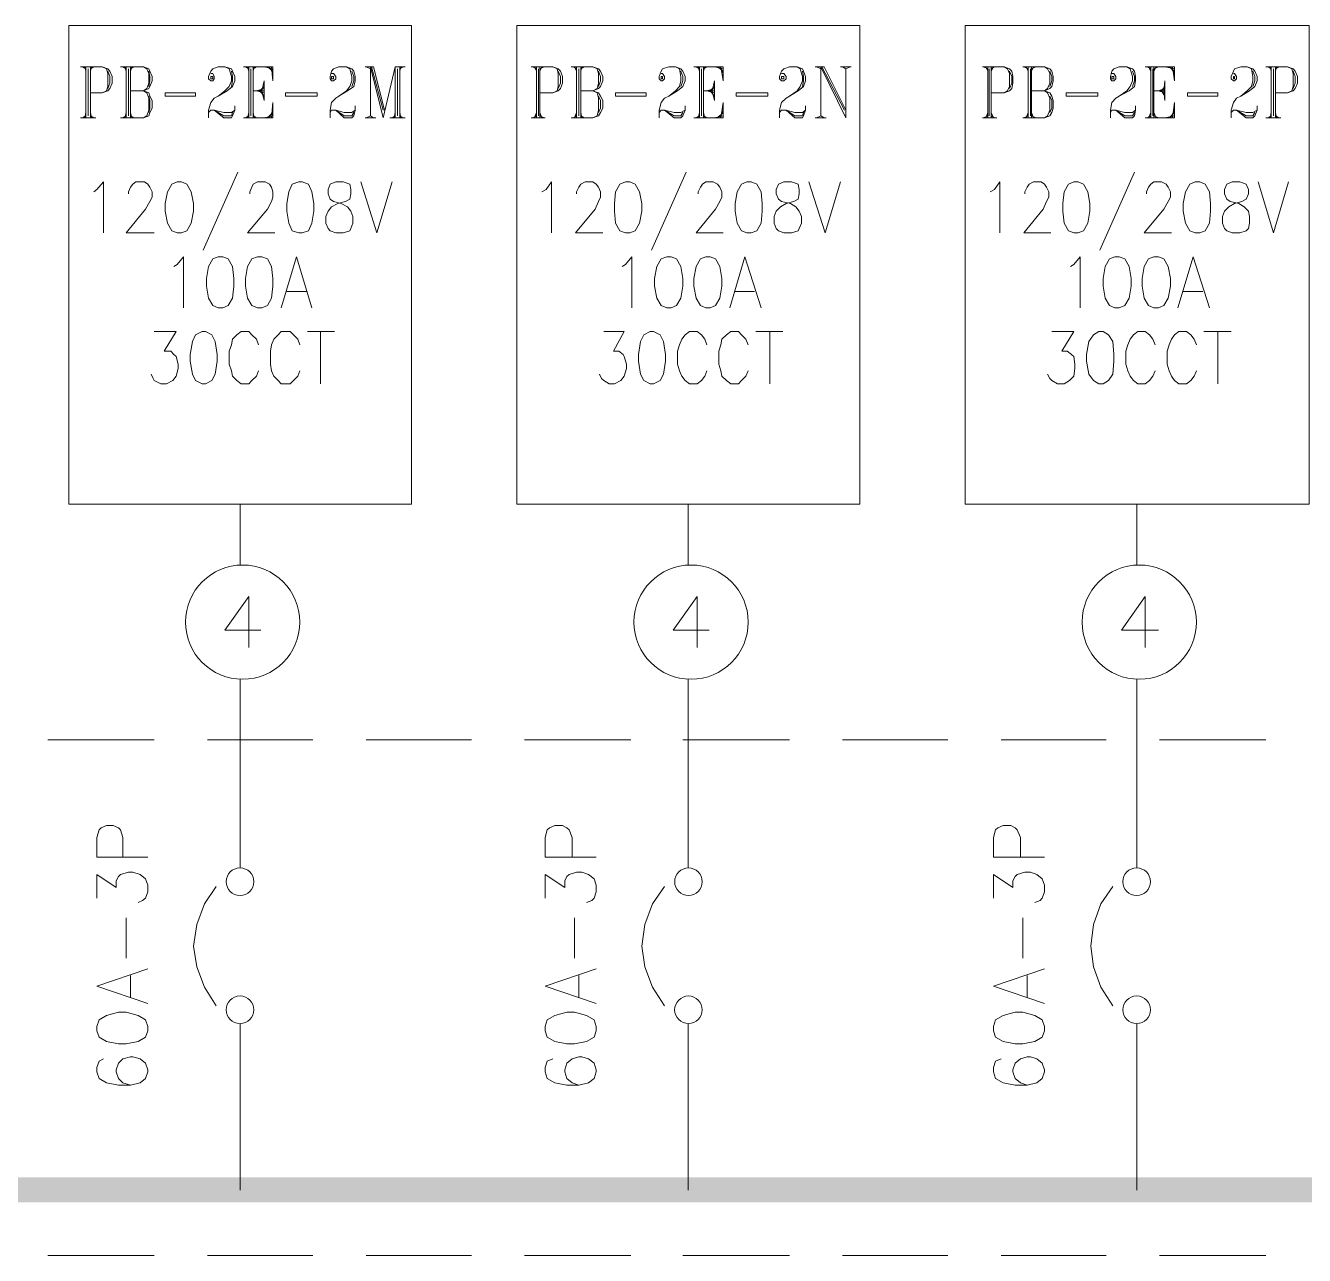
# Model space of a CAD drawing. Header units: inches. Extents: x 0.9 to 46, y 0.8 to 32.4.
# Drawn here: x 37.552 to 39.515, y 14.145 to 16.033 of the extents above; entities that cross this region are included whole.
import ezdxf

# ---------------------------------------------------------------- set-up
doc = ezdxf.new("R2010")
doc.units = ezdxf.units.IN
doc.header["$MEASUREMENT"] = 0
doc.layers.add('PDF_Geometry', color=7, linetype='Continuous')
doc.layers.add('PDF_Solid Fills', color=7, linetype='Continuous')

msp = doc.modelspace()

# ---------------------------------------------------------------- linework, layer by layer
at = {"layer": 'PDF_Geometry', "lineweight": 9}
for points in [[(37.6178, 16.033), (37.6178, 15.2981), (38.1442, 15.2981), (38.1442, 16.033)], [(38.306, 16.033), (38.306, 15.2981), (38.8328, 15.2981), (38.8328, 16.033)], [(38.9942, 16.033), (38.9942, 15.2981), (39.5226, 15.2981), (39.5226, 16.033)], [(37.836, 15.9514), (37.8393, 15.9514), (37.8393, 15.9547), (37.836, 15.9547)], [(37.9177, 15.918), (37.9142, 15.933), (37.9177, 15.948)], [(38.0211, 15.9514), (38.0244, 15.9514), (38.0244, 15.9547), (38.0211, 15.9547)], [(38.5277, 15.9514), (38.5294, 15.9514), (38.5294, 15.9547), (38.5277, 15.9547)], [(38.6094, 15.918), (38.6059, 15.933), (38.6094, 15.948)], [(38.7125, 15.9514), (38.7158, 15.9514), (38.7158, 15.9547), (38.7125, 15.9547)], [(39.2194, 15.9514), (39.2228, 15.9514), (39.2228, 15.9547), (39.2194, 15.9547)], [(39.3008, 15.918), (39.2992, 15.933), (39.3008, 15.948)], [(39.4061, 15.9514), (39.4078, 15.9514), (39.4078, 15.9547), (39.4061, 15.9547)], [(37.8127, 15.9247), (37.7658, 15.9247), (37.7658, 15.9297), (37.8127, 15.9297)], [(37.9994, 15.9247), (37.9509, 15.9247), (37.9509, 15.9297), (37.9994, 15.9297)], [(38.5044, 15.9247), (38.4575, 15.9247), (38.4575, 15.9297), (38.5044, 15.9297)], [(38.6911, 15.9247), (38.6426, 15.9247), (38.6426, 15.9297), (38.6911, 15.9297)], [(39.1978, 15.9247), (39.1493, 15.9247), (39.1493, 15.9297), (39.1978, 15.9297)], [(39.3825, 15.9247), (39.3359, 15.9247), (39.3359, 15.9297), (39.3825, 15.9297)], [(37.7843, 15.793), (37.776, 15.7897), (37.7693, 15.778), (37.7658, 15.7597), (37.7658, 15.748), (37.7693, 15.7297), (37.776, 15.7181), (37.7843, 15.7147), (37.791, 15.7147), (37.7993, 15.7181), (37.806, 15.7297), (37.8092, 15.748), (37.8092, 15.7597), (37.806, 15.778), (37.7993, 15.7897), (37.791, 15.793)], [(37.971, 15.793), (37.9611, 15.7897), (37.956, 15.778), (37.9528, 15.7597), (37.9528, 15.748), (37.956, 15.7297), (37.9611, 15.7181), (37.971, 15.7147), (37.9761, 15.7147), (37.986, 15.7181), (37.9911, 15.7297), (37.9943, 15.748), (37.9943, 15.7597), (37.9911, 15.778), (37.986, 15.7897), (37.9761, 15.793)], [(38.0278, 15.793), (38.0192, 15.7897), (38.016, 15.7814), (38.016, 15.7747), (38.0192, 15.7664), (38.0243, 15.763), (38.0361, 15.7597), (38.046, 15.7547), (38.0511, 15.748), (38.0543, 15.7397), (38.0543, 15.7297), (38.0511, 15.7214), (38.0495, 15.7181), (38.0393, 15.7147), (38.0278, 15.7147), (38.0192, 15.7181), (38.016, 15.7214), (38.0128, 15.7297), (38.0128, 15.7397), (38.016, 15.748), (38.0211, 15.7547), (38.031, 15.7597), (38.0428, 15.763), (38.0495, 15.7664), (38.0511, 15.7747), (38.0511, 15.7814), (38.0495, 15.7897), (38.0393, 15.793)], [(38.4725, 15.793), (38.4642, 15.7897), (38.4575, 15.778), (38.4559, 15.7597), (38.4559, 15.748), (38.4575, 15.7297), (38.4642, 15.7181), (38.4725, 15.7147), (38.4792, 15.7147), (38.4875, 15.7181), (38.4942, 15.7297), (38.4977, 15.748), (38.4977, 15.7597), (38.4942, 15.778), (38.4875, 15.7897), (38.4792, 15.793)], [(38.6592, 15.793), (38.6509, 15.7897), (38.6442, 15.778), (38.641, 15.7597), (38.641, 15.748), (38.6442, 15.7297), (38.6509, 15.7181), (38.6592, 15.7147), (38.6659, 15.7147), (38.6742, 15.7181), (38.6809, 15.7297), (38.6825, 15.748), (38.6825, 15.7597), (38.6809, 15.778), (38.6742, 15.7897), (38.6659, 15.793)], [(38.716, 15.793), (38.7077, 15.7897), (38.7042, 15.7814), (38.7042, 15.7747), (38.7077, 15.7664), (38.7125, 15.763), (38.7259, 15.7597), (38.7342, 15.7547), (38.7393, 15.748), (38.7428, 15.7397), (38.7428, 15.7297), (38.7393, 15.7214), (38.7377, 15.7181), (38.7278, 15.7147), (38.716, 15.7147), (38.7077, 15.7181), (38.7042, 15.7214), (38.701, 15.7297), (38.701, 15.7397), (38.7042, 15.748), (38.7109, 15.7547), (38.7192, 15.7597), (38.731, 15.763), (38.7377, 15.7664), (38.7393, 15.7747), (38.7393, 15.7814), (38.7377, 15.7897), (38.7278, 15.793)], [(39.1611, 15.793), (39.1528, 15.7897), (39.1461, 15.778), (39.1442, 15.7597), (39.1442, 15.748), (39.1461, 15.7297), (39.1528, 15.7181), (39.1611, 15.7147), (39.1678, 15.7147), (39.1761, 15.7181), (39.1828, 15.7297), (39.1859, 15.748), (39.1859, 15.7597), (39.1828, 15.778), (39.1761, 15.7897), (39.1678, 15.793)], [(39.3477, 15.793), (39.3394, 15.7897), (39.3327, 15.778), (39.3292, 15.7597), (39.3292, 15.748), (39.3327, 15.7297), (39.3394, 15.7181), (39.3477, 15.7147), (39.3544, 15.7147), (39.3627, 15.7181), (39.3694, 15.7297), (39.371, 15.748), (39.371, 15.7597), (39.3694, 15.778), (39.3627, 15.7897), (39.3544, 15.793)], [(39.4042, 15.793), (39.3959, 15.7897), (39.3927, 15.7814), (39.3927, 15.7747), (39.3959, 15.7664), (39.401, 15.763), (39.4144, 15.7597), (39.4227, 15.7547), (39.4294, 15.748), (39.431, 15.7397), (39.431, 15.7297), (39.4294, 15.7214), (39.4259, 15.7181), (39.416, 15.7147), (39.4042, 15.7147), (39.3959, 15.7181), (39.3927, 15.7214), (39.3892, 15.7297), (39.3892, 15.7397), (39.3927, 15.748), (39.3994, 15.7547), (39.4077, 15.7597), (39.4192, 15.763), (39.4259, 15.7664), (39.4294, 15.7747), (39.4294, 15.7814), (39.4259, 15.7897), (39.416, 15.793)], [(37.8475, 15.678), (37.8392, 15.6747), (37.8325, 15.6631), (37.8293, 15.6447), (37.8293, 15.6331), (37.8325, 15.6147), (37.8392, 15.603), (37.8475, 15.5997), (37.8542, 15.5997), (37.8625, 15.603), (37.8692, 15.6147), (37.8711, 15.6331), (37.8711, 15.6447), (37.8692, 15.6631), (37.8625, 15.6747), (37.8542, 15.678)], [(37.9075, 15.678), (37.8992, 15.6747), (37.8925, 15.6631), (37.8893, 15.6447), (37.8893, 15.6331), (37.8925, 15.6147), (37.8992, 15.603), (37.9075, 15.5997), (37.9142, 15.5997), (37.9228, 15.603), (37.9292, 15.6147), (37.9311, 15.6331), (37.9311, 15.6447), (37.9292, 15.6631), (37.9228, 15.6747), (37.9142, 15.678)], [(38.536, 15.678), (38.5277, 15.6747), (38.521, 15.6631), (38.5175, 15.6447), (38.5175, 15.6331), (38.521, 15.6147), (38.5277, 15.603), (38.536, 15.5997), (38.5427, 15.5997), (38.551, 15.603), (38.5577, 15.6147), (38.5609, 15.6331), (38.5609, 15.6447), (38.5577, 15.6631), (38.551, 15.6747), (38.5427, 15.678)], [(38.596, 15.678), (38.5877, 15.6747), (38.581, 15.6631), (38.5775, 15.6447), (38.5775, 15.6331), (38.581, 15.6147), (38.5877, 15.603), (38.596, 15.5997), (38.6027, 15.5997), (38.611, 15.603), (38.6177, 15.6147), (38.6209, 15.6331), (38.6209, 15.6447), (38.6177, 15.6631), (38.611, 15.6747), (38.6027, 15.678)], [(39.2242, 15.678), (39.2159, 15.6747), (39.2092, 15.6631), (39.206, 15.6447), (39.206, 15.6331), (39.2092, 15.6147), (39.2159, 15.603), (39.2242, 15.5997), (39.2309, 15.5997), (39.2392, 15.603), (39.2459, 15.6147), (39.2494, 15.6331), (39.2494, 15.6447), (39.2459, 15.6631), (39.2392, 15.6747), (39.2309, 15.678)], [(39.2842, 15.678), (39.2759, 15.6747), (39.2692, 15.6631), (39.266, 15.6447), (39.266, 15.6331), (39.2692, 15.6147), (39.2759, 15.603), (39.2842, 15.5997), (39.2909, 15.5997), (39.2992, 15.603), (39.3059, 15.6147), (39.3094, 15.6331), (39.3094, 15.6447), (39.3059, 15.6631), (39.2992, 15.6747), (39.2909, 15.678)], [(37.8226, 15.5631), (37.8127, 15.5581), (37.8076, 15.5481), (37.8044, 15.5281), (37.8044, 15.518), (37.8076, 15.498), (37.8127, 15.488), (37.8226, 15.483), (37.8277, 15.483), (37.8376, 15.488), (37.8427, 15.498), (37.8459, 15.518), (37.8459, 15.5281), (37.8427, 15.5481), (37.8376, 15.5581), (37.8277, 15.5631)], [(38.5108, 15.5631), (38.5009, 15.5581), (38.4958, 15.5481), (38.4926, 15.5281), (38.4926, 15.518), (38.4958, 15.498), (38.5009, 15.488), (38.5108, 15.483), (38.5159, 15.483), (38.5258, 15.488), (38.5309, 15.498), (38.5344, 15.518), (38.5344, 15.5281), (38.5309, 15.5481), (38.5258, 15.5581), (38.5159, 15.5631)], [(39.1993, 15.5631), (39.1911, 15.5581), (39.1844, 15.5481), (39.1808, 15.5281), (39.1808, 15.518), (39.1844, 15.498), (39.1911, 15.488), (39.1993, 15.483), (39.206, 15.483), (39.2143, 15.488), (39.221, 15.498), (39.2226, 15.518), (39.2226, 15.5281), (39.221, 15.5481), (39.2143, 15.5581), (39.206, 15.5631)], [(37.6609, 14.4898), (37.6644, 14.4797), (37.6759, 14.4731), (37.6944, 14.4697), (37.7058, 14.4697), (37.7243, 14.4731), (37.7358, 14.4797), (37.7393, 14.4898), (37.7393, 14.4964), (37.7358, 14.5064), (37.7243, 14.5131), (37.7058, 14.5181), (37.6944, 14.5181), (37.6759, 14.5131), (37.6644, 14.5064), (37.6609, 14.4964)], [(38.3494, 14.4898), (38.3526, 14.4797), (38.3644, 14.4731), (38.3826, 14.4697), (38.3944, 14.4697), (38.4126, 14.4731), (38.4244, 14.4797), (38.4275, 14.4898), (38.4275, 14.4964), (38.4244, 14.5064), (38.4126, 14.5131), (38.3944, 14.5181), (38.3826, 14.5181), (38.3644, 14.5131), (38.3526, 14.5064), (38.3494, 14.4964)], [(39.0376, 14.4898), (39.0411, 14.4797), (39.0526, 14.4731), (39.0711, 14.4697), (39.0826, 14.4697), (39.1011, 14.4731), (39.1126, 14.4797), (39.1161, 14.4898), (39.1161, 14.4964), (39.1126, 14.5064), (39.1011, 14.5131), (39.0826, 14.5181), (39.0711, 14.5181), (39.0526, 14.5131), (39.0411, 14.5064), (39.0376, 14.4964)]]:
    msp.add_lwpolyline(points, close=True, dxfattribs=at)
for points in [[(37.636, 15.9697), (37.6692, 15.9697), (37.6778, 15.9664), (37.681, 15.9631), (37.6845, 15.9547), (37.6845, 15.9447), (37.681, 15.9364), (37.6778, 15.933), (37.6692, 15.9297), (37.651, 15.9297)], [(37.6392, 15.9697), (37.6443, 15.9664)], [(37.6427, 15.9697), (37.6443, 15.9631)], [(37.6443, 15.9697), (37.6443, 15.8914)], [(37.6478, 15.9664), (37.6478, 15.8947)], [(37.651, 15.9697), (37.651, 15.8914)], [(37.6526, 15.9697), (37.651, 15.9631)], [(37.6561, 15.9697), (37.651, 15.9664)], [(37.6692, 15.9697), (37.6759, 15.9664), (37.6778, 15.9597), (37.6778, 15.9397), (37.6759, 15.933), (37.6692, 15.9297)], [(37.6975, 15.9697), (37.7326, 15.9697), (37.7409, 15.9664), (37.7425, 15.9631), (37.746, 15.9547), (37.746, 15.948), (37.7425, 15.9397), (37.7409, 15.9364), (37.7326, 15.933), (37.7409, 15.9297), (37.7425, 15.9247), (37.746, 15.918), (37.746, 15.9064), (37.7425, 15.8997), (37.7409, 15.8947), (37.7326, 15.8914), (37.6975, 15.8914)], [(37.7011, 15.9697), (37.7058, 15.9664)], [(37.7042, 15.9697), (37.7058, 15.9631)], [(37.7058, 15.9697), (37.7058, 15.8914)], [(37.7094, 15.9664), (37.7094, 15.8947)], [(37.7125, 15.9697), (37.7125, 15.8914)], [(37.7326, 15.9697), (37.7377, 15.9664), (37.7409, 15.9597), (37.7409, 15.9447), (37.7377, 15.9364), (37.7326, 15.933), (37.7125, 15.933)], [(37.7145, 15.9697), (37.7125, 15.9631)], [(37.7176, 15.9697), (37.7125, 15.9664)], [(37.836, 15.9597), (37.8392, 15.9597), (37.8411, 15.9547), (37.8411, 15.9514), (37.8392, 15.948), (37.836, 15.948), (37.8325, 15.9514), (37.8325, 15.9547), (37.836, 15.9631), (37.8392, 15.9664), (37.8475, 15.9697), (37.8577, 15.9697), (37.8676, 15.9664), (37.8692, 15.9631), (37.8727, 15.9547), (37.8727, 15.948), (37.8692, 15.9397), (37.8609, 15.933), (37.8475, 15.9247), (37.8411, 15.9214), (37.836, 15.9147), (37.8325, 15.903), (37.8325, 15.8914)], [(37.8577, 15.9697), (37.8644, 15.9664), (37.8676, 15.9547), (37.8676, 15.948), (37.8644, 15.9397), (37.8577, 15.933), (37.8475, 15.9247)], [(37.8861, 15.9697), (37.9311, 15.9697), (37.9311, 15.948), (37.9292, 15.9697)], [(37.8893, 15.9697), (37.8944, 15.9664)], [(37.8925, 15.9697), (37.8944, 15.9631)], [(37.8944, 15.9697), (37.8944, 15.8914)], [(37.8976, 15.9664), (37.8976, 15.8947)], [(37.9011, 15.9697), (37.9011, 15.8914)], [(37.9027, 15.9697), (37.9011, 15.9631)], [(37.9059, 15.9697), (37.9011, 15.9664)], [(37.9177, 15.9697), (37.9311, 15.9664)], [(37.9228, 15.9697), (37.9311, 15.9631)], [(37.926, 15.9697), (37.9311, 15.9597)], [(38.0211, 15.9597), (38.0243, 15.9597), (38.0278, 15.9547), (38.0278, 15.9514), (38.0243, 15.948), (38.0211, 15.948), (38.0192, 15.9514), (38.0192, 15.9547), (38.0211, 15.9631), (38.0243, 15.9664), (38.0326, 15.9697), (38.0444, 15.9697), (38.0527, 15.9664), (38.0558, 15.9631), (38.0578, 15.9547), (38.0578, 15.948), (38.0558, 15.9397), (38.046, 15.933), (38.0326, 15.9247), (38.0278, 15.9214), (38.0211, 15.9147), (38.0192, 15.903), (38.0192, 15.8914)], [(38.0444, 15.9697), (38.0495, 15.9664), (38.0527, 15.9547), (38.0527, 15.948), (38.0495, 15.9397), (38.0444, 15.933), (38.0326, 15.9247)], [(38.0728, 15.9697), (38.0858, 15.9697), (38.1027, 15.903)], [(38.0744, 15.9697), (38.0811, 15.9664)], [(38.0811, 15.8947), (38.0811, 15.9697), (38.1008, 15.8914), (38.1193, 15.9697), (38.1193, 15.8914)], [(38.0826, 15.9697), (38.1008, 15.903)], [(38.1193, 15.9697), (38.1343, 15.9697)], [(38.1225, 15.9664), (38.1225, 15.8947)], [(38.126, 15.9697), (38.126, 15.8914)], [(38.1276, 15.9697), (38.126, 15.9631)], [(38.1308, 15.9697), (38.126, 15.9664)], [(38.3277, 15.9697), (38.3609, 15.9697), (38.3692, 15.9664), (38.3727, 15.9631), (38.3759, 15.9547), (38.3759, 15.9447), (38.3727, 15.9364), (38.3692, 15.933), (38.3609, 15.9297), (38.3411, 15.9297)], [(38.3309, 15.9697), (38.336, 15.9664)], [(38.3328, 15.9697), (38.336, 15.9631)], [(38.336, 15.9697), (38.336, 15.8914)], [(38.3392, 15.9664), (38.3392, 15.8947)], [(38.3411, 15.9697), (38.3411, 15.8914)], [(38.3443, 15.9697), (38.3411, 15.9631)], [(38.3478, 15.9697), (38.3411, 15.9664)], [(38.3609, 15.9697), (38.3676, 15.9664), (38.3692, 15.9597), (38.3692, 15.9397), (38.3676, 15.933), (38.3609, 15.9297)], [(38.3893, 15.9697), (38.4228, 15.9697), (38.4311, 15.9664), (38.4342, 15.9631), (38.4378, 15.9547), (38.4378, 15.948), (38.4342, 15.9397), (38.4311, 15.9364), (38.4228, 15.933), (38.4311, 15.9297), (38.4342, 15.9247), (38.4378, 15.918), (38.4378, 15.9064), (38.4342, 15.8997), (38.4311, 15.8947), (38.4228, 15.8914), (38.3893, 15.8914)], [(38.3928, 15.9697), (38.3976, 15.9664)], [(38.3944, 15.9697), (38.3976, 15.9631)], [(38.3976, 15.9697), (38.3976, 15.8914)], [(38.4011, 15.9664), (38.4011, 15.8947)], [(38.4043, 15.9697), (38.4043, 15.8914)], [(38.4228, 15.9697), (38.4291, 15.9664), (38.4311, 15.9597), (38.4311, 15.9447), (38.4291, 15.9364), (38.4228, 15.933), (38.4043, 15.933)], [(38.4059, 15.9697), (38.4043, 15.9631)], [(38.4094, 15.9697), (38.4043, 15.9664)], [(38.5277, 15.9597), (38.5293, 15.9597), (38.5325, 15.9547), (38.5325, 15.9514), (38.5293, 15.948), (38.5277, 15.948), (38.5242, 15.9514), (38.5242, 15.9547), (38.5277, 15.9631), (38.5293, 15.9664), (38.5392, 15.9697), (38.5494, 15.9697), (38.5577, 15.9664), (38.5609, 15.9631), (38.5644, 15.9547), (38.5644, 15.948), (38.5609, 15.9397), (38.5526, 15.933), (38.5392, 15.9247), (38.5325, 15.9214), (38.5277, 15.9147), (38.5242, 15.903), (38.5242, 15.8914)], [(38.5494, 15.9697), (38.5558, 15.9664), (38.5577, 15.9547), (38.5577, 15.948), (38.5558, 15.9397), (38.5494, 15.933), (38.5392, 15.9247)], [(38.5775, 15.9697), (38.6225, 15.9697), (38.6225, 15.948), (38.6193, 15.9697)], [(38.581, 15.9697), (38.5861, 15.9664)], [(38.5842, 15.9697), (38.5861, 15.9631)], [(38.5861, 15.9697), (38.5861, 15.8914)], [(38.5893, 15.9664), (38.5893, 15.8947)], [(38.5925, 15.9697), (38.5925, 15.8914)], [(38.5944, 15.9697), (38.5925, 15.9631)], [(38.5976, 15.9697), (38.5925, 15.9664)], [(38.6094, 15.9697), (38.6225, 15.9664)], [(38.6142, 15.9697), (38.6225, 15.9631)], [(38.6177, 15.9697), (38.6225, 15.9597)], [(38.7125, 15.9597), (38.716, 15.9597), (38.7192, 15.9547), (38.7192, 15.9514), (38.716, 15.948), (38.7125, 15.948), (38.7093, 15.9514), (38.7093, 15.9547), (38.7125, 15.9631), (38.716, 15.9664), (38.7243, 15.9697), (38.7361, 15.9697), (38.7444, 15.9664), (38.746, 15.9631), (38.7492, 15.9547), (38.7492, 15.948), (38.746, 15.9397), (38.7377, 15.933), (38.7243, 15.9247), (38.7192, 15.9214), (38.7125, 15.9147), (38.7093, 15.903), (38.7093, 15.8914)], [(38.7361, 15.9697), (38.7409, 15.9664), (38.7444, 15.9547), (38.7444, 15.948), (38.7409, 15.9397), (38.7361, 15.933), (38.7243, 15.9247)], [(38.7642, 15.9697), (38.7776, 15.9697), (38.8111, 15.903)], [(38.7661, 15.9697), (38.7728, 15.9664)], [(38.7728, 15.8947), (38.7728, 15.9697), (38.8111, 15.8914), (38.8111, 15.9664)], [(38.7744, 15.9697), (38.8091, 15.903)], [(38.8028, 15.9697), (38.8194, 15.9697)], [(38.806, 15.9697), (38.8111, 15.9664), (38.8178, 15.9697)], [(39.021, 15.9697), (39.0542, 15.9697), (39.0625, 15.9664), (39.066, 15.9631), (39.0676, 15.9547), (39.0676, 15.9447), (39.066, 15.9364), (39.0625, 15.933), (39.0542, 15.9297), (39.0344, 15.9297)], [(39.0226, 15.9697), (39.0293, 15.9664)], [(39.0261, 15.9697), (39.0293, 15.9631)], [(39.0293, 15.9697), (39.0293, 15.8914)], [(39.0309, 15.9664), (39.0309, 15.8947)], [(39.0344, 15.9697), (39.0344, 15.8914)], [(39.0376, 15.9697), (39.0344, 15.9631)], [(39.0392, 15.9697), (39.0344, 15.9664)], [(39.0542, 15.9697), (39.0593, 15.9664), (39.0625, 15.9597), (39.0625, 15.9397), (39.0593, 15.933), (39.0542, 15.9297)], [(39.0826, 15.9697), (39.1161, 15.9697), (39.1244, 15.9664), (39.1276, 15.9631), (39.1292, 15.9547), (39.1292, 15.948), (39.1276, 15.9397), (39.1244, 15.9364), (39.1161, 15.933), (39.1244, 15.9297), (39.1276, 15.9247), (39.1292, 15.918), (39.1292, 15.9064), (39.1276, 15.8997), (39.1244, 15.8947), (39.1161, 15.8914), (39.0826, 15.8914)], [(39.0842, 15.9697), (39.0909, 15.9664)], [(39.0877, 15.9697), (39.0909, 15.9631)], [(39.0909, 15.9697), (39.0909, 15.8914)], [(39.0944, 15.9664), (39.0944, 15.8947)], [(39.096, 15.9697), (39.096, 15.8914)], [(39.1161, 15.9697), (39.1209, 15.9664), (39.1244, 15.9597), (39.1244, 15.9447), (39.1209, 15.9364), (39.1161, 15.933), (39.096, 15.933)], [(39.0992, 15.9697), (39.096, 15.9631)], [(39.1027, 15.9697), (39.096, 15.9664)], [(39.2194, 15.9597), (39.2226, 15.9597), (39.2258, 15.9547), (39.2258, 15.9514), (39.2226, 15.948), (39.2194, 15.948), (39.2175, 15.9514), (39.2175, 15.9547), (39.2194, 15.9631), (39.2226, 15.9664), (39.2309, 15.9697), (39.2427, 15.9697), (39.251, 15.9664), (39.2542, 15.9631), (39.2558, 15.9547), (39.2558, 15.948), (39.2542, 15.9397), (39.2459, 15.933), (39.2309, 15.9247), (39.2258, 15.9214), (39.2194, 15.9147), (39.2175, 15.903), (39.2175, 15.8914)], [(39.2427, 15.9697), (39.2475, 15.9664), (39.251, 15.9547), (39.251, 15.948), (39.2475, 15.9397), (39.2427, 15.933), (39.2309, 15.9247)], [(39.2708, 15.9697), (39.3158, 15.9697), (39.3158, 15.948), (39.3126, 15.9697)], [(39.2743, 15.9697), (39.2794, 15.9664)], [(39.2759, 15.9697), (39.2794, 15.9631)], [(39.2794, 15.9697), (39.2794, 15.8914)], [(39.2826, 15.9664), (39.2826, 15.8947)], [(39.2842, 15.9697), (39.2842, 15.8914)], [(39.2877, 15.9697), (39.2842, 15.9631)], [(39.2909, 15.9697), (39.2842, 15.9664)], [(39.3008, 15.9697), (39.3158, 15.9664)], [(39.3075, 15.9697), (39.3158, 15.9631)], [(39.3094, 15.9697), (39.3158, 15.9597)], [(39.4061, 15.9597), (39.4077, 15.9597), (39.4109, 15.9547), (39.4109, 15.9514), (39.4077, 15.948), (39.4061, 15.948), (39.4026, 15.9514), (39.4026, 15.9547), (39.4061, 15.9631), (39.4077, 15.9664), (39.4176, 15.9697), (39.4275, 15.9697), (39.4361, 15.9664), (39.4393, 15.9631), (39.4425, 15.9547), (39.4425, 15.948), (39.4393, 15.9397), (39.431, 15.933), (39.4176, 15.9247), (39.4109, 15.9214), (39.4061, 15.9147), (39.4026, 15.903), (39.4026, 15.8914)], [(39.4275, 15.9697), (39.4342, 15.9664), (39.4361, 15.9547), (39.4361, 15.948), (39.4342, 15.9397), (39.4275, 15.933), (39.4176, 15.9247)], [(39.4559, 15.9697), (39.4894, 15.9697), (39.4977, 15.9664), (39.5009, 15.9631), (39.5044, 15.9547), (39.5044, 15.9447), (39.5009, 15.9364), (39.4977, 15.933), (39.4894, 15.9297), (39.4709, 15.9297)], [(39.4594, 15.9697), (39.4642, 15.9664)], [(39.4626, 15.9697), (39.4642, 15.9631)], [(39.4642, 15.9697), (39.4642, 15.8914)], [(39.4677, 15.9664), (39.4677, 15.8947)], [(39.4709, 15.9697), (39.4709, 15.8914)], [(39.4725, 15.9697), (39.4709, 15.9631)], [(39.476, 15.9697), (39.4709, 15.9664)], [(39.4894, 15.9697), (39.4961, 15.9664), (39.4977, 15.9597), (39.4977, 15.9397), (39.4961, 15.933), (39.4894, 15.9297)], [(37.6778, 15.9631), (37.681, 15.9547), (37.681, 15.9447), (37.6778, 15.9364)], [(37.7409, 15.9631), (37.7425, 15.9547), (37.7425, 15.948), (37.7409, 15.9397)], [(37.8676, 15.9631), (37.8692, 15.9547), (37.8692, 15.948), (37.8676, 15.9397)], [(38.0527, 15.9631), (38.0558, 15.9547), (38.0558, 15.948), (38.0527, 15.9397)], [(38.3692, 15.9631), (38.3727, 15.9547), (38.3727, 15.9447), (38.3692, 15.9364)], [(38.4311, 15.9631), (38.4342, 15.9547), (38.4342, 15.948), (38.4311, 15.9397)], [(38.5577, 15.9631), (38.5609, 15.9547), (38.5609, 15.948), (38.5577, 15.9397)], [(38.7444, 15.9631), (38.746, 15.9547), (38.746, 15.948), (38.7444, 15.9397)], [(39.0625, 15.9631), (39.066, 15.9547), (39.066, 15.9447), (39.0625, 15.9364)], [(39.1244, 15.9631), (39.1276, 15.9547), (39.1276, 15.948), (39.1244, 15.9397)], [(39.251, 15.9631), (39.2542, 15.9547), (39.2542, 15.948), (39.251, 15.9397)], [(39.4361, 15.9631), (39.4393, 15.9547), (39.4393, 15.948), (39.4361, 15.9397)], [(39.4977, 15.9631), (39.5009, 15.9547), (39.5009, 15.9447), (39.4977, 15.9364)], [(37.7326, 15.933), (37.7377, 15.9297), (37.7409, 15.9214), (37.7409, 15.903), (37.7377, 15.8947), (37.7326, 15.8914)], [(37.9011, 15.933), (37.9177, 15.933)], [(37.9177, 15.9364), (37.9059, 15.933), (37.9177, 15.9297)], [(37.9177, 15.9397), (37.911, 15.933), (37.9177, 15.9247)], [(38.4228, 15.933), (38.4291, 15.9297), (38.4311, 15.9214), (38.4311, 15.903), (38.4291, 15.8947), (38.4228, 15.8914)], [(38.5925, 15.933), (38.6094, 15.933)], [(38.6094, 15.9364), (38.5976, 15.933), (38.6094, 15.9297)], [(38.6094, 15.9397), (38.6027, 15.933), (38.6094, 15.9247)], [(39.1161, 15.933), (39.1209, 15.9297), (39.1244, 15.9214), (39.1244, 15.903), (39.1209, 15.8947), (39.1161, 15.8914)], [(39.2842, 15.933), (39.3008, 15.933)], [(39.3008, 15.9364), (39.2909, 15.933), (39.3008, 15.9297)], [(39.3008, 15.9397), (39.296, 15.933), (39.3008, 15.9247)], [(37.7409, 15.9247), (37.7425, 15.918), (37.7425, 15.9064), (37.7409, 15.8997)], [(37.8727, 15.9097), (37.8727, 15.903), (37.8692, 15.8947), (37.8676, 15.8914), (37.8561, 15.8914), (37.8411, 15.903), (37.8561, 15.8947), (37.8676, 15.8947), (37.8692, 15.8997)], [(37.8861, 15.8914), (37.9311, 15.8914), (37.9311, 15.9147), (37.9292, 15.8914)], [(38.0578, 15.9097), (38.0578, 15.903), (38.0558, 15.8947), (38.0527, 15.8914), (38.0409, 15.8914), (38.0278, 15.903), (38.0409, 15.8947), (38.0527, 15.8947), (38.0558, 15.8997)], [(38.4311, 15.9247), (38.4342, 15.918), (38.4342, 15.9064), (38.4311, 15.8997)], [(38.5644, 15.9097), (38.5644, 15.903), (38.5609, 15.8947), (38.5577, 15.8914), (38.5475, 15.8914), (38.5325, 15.903), (38.5475, 15.8947), (38.5577, 15.8947), (38.5609, 15.8997)], [(38.5775, 15.8914), (38.6225, 15.8914), (38.6225, 15.9147), (38.6193, 15.8914)], [(38.7492, 15.9097), (38.7492, 15.903), (38.746, 15.8947), (38.7444, 15.8914), (38.7326, 15.8914), (38.7192, 15.903), (38.7326, 15.8947), (38.7444, 15.8947), (38.746, 15.8997)], [(39.1244, 15.9247), (39.1276, 15.918), (39.1276, 15.9064), (39.1244, 15.8997)], [(39.2558, 15.9097), (39.2558, 15.903), (39.2542, 15.8947), (39.251, 15.8914), (39.2392, 15.8914), (39.2258, 15.903), (39.2392, 15.8947), (39.251, 15.8947), (39.2542, 15.8997)], [(39.2708, 15.8914), (39.3158, 15.8914), (39.3158, 15.9147), (39.3126, 15.8914)], [(39.4425, 15.9097), (39.4425, 15.903), (39.4393, 15.8947), (39.4361, 15.8914), (39.4259, 15.8914), (39.4109, 15.903), (39.4259, 15.8947), (39.4361, 15.8947), (39.4393, 15.8997)], [(37.636, 15.8914), (37.6593, 15.8914)], [(37.6443, 15.8947), (37.6392, 15.8914)], [(37.6443, 15.8997), (37.6427, 15.8914)], [(37.651, 15.8997), (37.6526, 15.8914)], [(37.651, 15.8947), (37.6561, 15.8914)], [(37.7058, 15.8947), (37.7011, 15.8914)], [(37.7058, 15.8997), (37.7042, 15.8914)], [(37.7125, 15.8997), (37.7145, 15.8914)], [(37.7125, 15.8947), (37.7176, 15.8914)], [(37.8325, 15.8997), (37.836, 15.903), (37.8411, 15.903), (37.8561, 15.8997), (37.8676, 15.8997), (37.8727, 15.903)], [(37.8944, 15.8947), (37.8893, 15.8914)], [(37.8944, 15.8997), (37.8925, 15.8914)], [(37.9011, 15.8997), (37.9027, 15.8914)], [(37.9011, 15.8947), (37.9059, 15.8914)], [(37.9177, 15.8914), (37.9311, 15.8947)], [(37.9228, 15.8914), (37.9311, 15.8997)], [(37.926, 15.8914), (37.9311, 15.903)], [(38.0192, 15.8997), (38.0211, 15.903), (38.0278, 15.903), (38.0409, 15.8997), (38.0527, 15.8997), (38.0578, 15.903)], [(38.0728, 15.8914), (38.0893, 15.8914)], [(38.0744, 15.8914), (38.0811, 15.8947), (38.0858, 15.8914)], [(38.111, 15.8914), (38.1343, 15.8914)], [(38.1193, 15.8947), (38.1142, 15.8914)], [(38.1193, 15.8997), (38.1177, 15.8914)], [(38.126, 15.8997), (38.1276, 15.8914)], [(38.126, 15.8947), (38.1308, 15.8914)], [(38.3277, 15.8914), (38.3494, 15.8914)], [(38.336, 15.8947), (38.3309, 15.8914)], [(38.336, 15.8997), (38.3328, 15.8914)], [(38.3411, 15.8997), (38.3443, 15.8914)], [(38.3411, 15.8947), (38.3478, 15.8914)], [(38.3976, 15.8947), (38.3928, 15.8914)], [(38.3976, 15.8997), (38.3944, 15.8914)], [(38.4043, 15.8997), (38.4059, 15.8914)], [(38.4043, 15.8947), (38.4094, 15.8914)], [(38.5242, 15.8997), (38.5277, 15.903), (38.5325, 15.903), (38.5475, 15.8997), (38.5577, 15.8997), (38.5644, 15.903)], [(38.5861, 15.8947), (38.581, 15.8914)], [(38.5861, 15.8997), (38.5842, 15.8914)], [(38.5925, 15.8997), (38.5944, 15.8914)], [(38.5925, 15.8947), (38.5976, 15.8914)], [(38.6094, 15.8914), (38.6225, 15.8947)], [(38.6142, 15.8914), (38.6225, 15.8997)], [(38.6177, 15.8914), (38.6225, 15.903)], [(38.7093, 15.8997), (38.7125, 15.903), (38.7192, 15.903), (38.7326, 15.8997), (38.7444, 15.8997), (38.7492, 15.903)], [(38.7642, 15.8914), (38.7811, 15.8914)], [(38.7661, 15.8914), (38.7728, 15.8947), (38.7776, 15.8914)], [(39.021, 15.8914), (39.0427, 15.8914)], [(39.0293, 15.8947), (39.0226, 15.8914)], [(39.0293, 15.8997), (39.0261, 15.8914)], [(39.0344, 15.8997), (39.0376, 15.8914)], [(39.0344, 15.8947), (39.0392, 15.8914)], [(39.0909, 15.8947), (39.0842, 15.8914)], [(39.0909, 15.8997), (39.0877, 15.8914)], [(39.096, 15.8997), (39.0992, 15.8914)], [(39.096, 15.8947), (39.1027, 15.8914)], [(39.2175, 15.8997), (39.2194, 15.903), (39.2258, 15.903), (39.2392, 15.8997), (39.251, 15.8997), (39.2558, 15.903)], [(39.2794, 15.8947), (39.2743, 15.8914)], [(39.2794, 15.8997), (39.2759, 15.8914)], [(39.2842, 15.8997), (39.2877, 15.8914)], [(39.2842, 15.8947), (39.2909, 15.8914)], [(39.3008, 15.8914), (39.3158, 15.8947)], [(39.3075, 15.8914), (39.3158, 15.8997)], [(39.3094, 15.8914), (39.3158, 15.903)], [(39.4026, 15.8997), (39.4061, 15.903), (39.4109, 15.903), (39.4259, 15.8997), (39.4361, 15.8997), (39.4425, 15.903)], [(39.4559, 15.8914), (39.4792, 15.8914)], [(39.4642, 15.8947), (39.4594, 15.8914)], [(39.4642, 15.8997), (39.4626, 15.8914)], [(39.4709, 15.8997), (39.4725, 15.8914)], [(39.4709, 15.8947), (39.476, 15.8914)], [(37.8775, 15.808), (37.8242, 15.688)], [(38.566, 15.808), (38.5127, 15.688)], [(39.2542, 15.808), (39.2009, 15.688)], [(37.6561, 15.778), (37.6609, 15.7814), (37.6711, 15.793), (37.6711, 15.7147)], [(37.7094, 15.7747), (37.7094, 15.778), (37.7125, 15.7847), (37.7161, 15.7897), (37.7208, 15.793), (37.7342, 15.793), (37.7393, 15.7897), (37.7425, 15.7847), (37.746, 15.778), (37.746, 15.7697), (37.7425, 15.763), (37.7358, 15.7514), (37.7058, 15.7147), (37.7492, 15.7147)], [(37.896, 15.7747), (37.896, 15.778), (37.8992, 15.7847), (37.9011, 15.7897), (37.9075, 15.793), (37.9193, 15.793), (37.926, 15.7897), (37.9292, 15.7847), (37.9311, 15.778), (37.9311, 15.7697), (37.9292, 15.763), (37.9228, 15.7514), (37.8925, 15.7147), (37.9343, 15.7147)], [(38.0661, 15.793), (38.0909, 15.7147), (38.1142, 15.793)], [(38.3443, 15.778), (38.351, 15.7814), (38.3593, 15.793), (38.3593, 15.7147)], [(38.3976, 15.7747), (38.3976, 15.778), (38.4011, 15.7847), (38.4043, 15.7897), (38.411, 15.793), (38.4228, 15.793), (38.4275, 15.7897), (38.4311, 15.7847), (38.4342, 15.778), (38.4342, 15.7697), (38.4311, 15.763), (38.426, 15.7514), (38.396, 15.7147), (38.4378, 15.7147)], [(38.5842, 15.7747), (38.5842, 15.778), (38.5877, 15.7847), (38.5909, 15.7897), (38.596, 15.793), (38.6075, 15.793), (38.6142, 15.7897), (38.6177, 15.7847), (38.6209, 15.778), (38.6209, 15.7697), (38.6177, 15.763), (38.611, 15.7514), (38.581, 15.7147), (38.6225, 15.7147)], [(38.7543, 15.793), (38.7791, 15.7147), (38.8028, 15.793)], [(39.0325, 15.778), (39.0392, 15.7814), (39.0475, 15.793), (39.0475, 15.7147)], [(39.0861, 15.7747), (39.0861, 15.778), (39.0893, 15.7847), (39.0925, 15.7897), (39.0992, 15.793), (39.111, 15.793), (39.1161, 15.7897), (39.1193, 15.7847), (39.1225, 15.778), (39.1225, 15.7697), (39.1193, 15.763), (39.1142, 15.7514), (39.0842, 15.7147), (39.126, 15.7147)], [(39.2727, 15.7747), (39.2727, 15.778), (39.2759, 15.7847), (39.2794, 15.7897), (39.2842, 15.793), (39.296, 15.793), (39.3027, 15.7897), (39.3059, 15.7847), (39.3094, 15.778), (39.3094, 15.7697), (39.3059, 15.763), (39.2992, 15.7514), (39.2692, 15.7147), (39.311, 15.7147)], [(39.4444, 15.793), (39.4677, 15.7147), (39.491, 15.793)], [(37.7792, 15.6631), (37.7843, 15.6664), (37.7942, 15.678), (37.7942, 15.5997)], [(37.9442, 15.5997), (37.9678, 15.678), (37.9911, 15.5997)], [(38.4678, 15.6631), (38.4725, 15.6664), (38.4827, 15.678), (38.4827, 15.5997)], [(38.6327, 15.5997), (38.656, 15.678), (38.6809, 15.5997)], [(39.156, 15.6631), (39.1611, 15.6664), (39.171, 15.678), (39.171, 15.5997)], [(39.3209, 15.5997), (39.3442, 15.678), (39.3694, 15.5997)], [(37.9528, 15.6247), (37.9828, 15.6247)], [(38.641, 15.6247), (38.671, 15.6247)], [(39.3292, 15.6247), (39.3592, 15.6247)], [(37.7492, 15.5631), (37.7827, 15.5631), (37.7642, 15.5331), (37.7744, 15.5331), (37.7792, 15.5281), (37.7827, 15.5247), (37.7859, 15.5131), (37.7859, 15.5064), (37.7827, 15.4947), (37.7776, 15.488), (37.7677, 15.483), (37.7594, 15.483), (37.7492, 15.488), (37.7476, 15.4914), (37.7444, 15.498)], [(37.9094, 15.5431), (37.9059, 15.5514), (37.8992, 15.5581), (37.8944, 15.5631), (37.8826, 15.5631), (37.8759, 15.5581), (37.8692, 15.5514), (37.8676, 15.5431), (37.8644, 15.5331), (37.8644, 15.5131), (37.8676, 15.503), (37.8692, 15.4947), (37.8759, 15.488), (37.8826, 15.483), (37.8944, 15.483), (37.8992, 15.488), (37.9059, 15.4947), (37.9094, 15.503)], [(37.9726, 15.5431), (37.9694, 15.5514), (37.9627, 15.5581), (37.9576, 15.5631), (37.9442, 15.5631), (37.9394, 15.5581), (37.9327, 15.5514), (37.9292, 15.5431), (37.9276, 15.5331), (37.9276, 15.5131), (37.9292, 15.503), (37.9327, 15.4947), (37.9394, 15.488), (37.9442, 15.483), (37.9576, 15.483), (37.9627, 15.488), (37.9694, 15.4947), (37.9726, 15.503)], [(37.9844, 15.5631), (38.0259, 15.5631)], [(38.0042, 15.5631), (38.0042, 15.483)], [(38.4394, 15.5631), (38.4709, 15.5631), (38.4543, 15.5331), (38.4626, 15.5331), (38.4693, 15.5281), (38.4709, 15.5247), (38.4744, 15.5131), (38.4744, 15.5064), (38.4709, 15.4947), (38.4658, 15.488), (38.4559, 15.483), (38.4477, 15.483), (38.4394, 15.488), (38.4358, 15.4914), (38.4327, 15.498)], [(38.5976, 15.5431), (38.5944, 15.5514), (38.5893, 15.5581), (38.5826, 15.5631), (38.5711, 15.5631), (38.5644, 15.5581), (38.5593, 15.5514), (38.5558, 15.5431), (38.5526, 15.5331), (38.5526, 15.5131), (38.5558, 15.503), (38.5593, 15.4947), (38.5644, 15.488), (38.5711, 15.483), (38.5826, 15.483), (38.5893, 15.488), (38.5944, 15.4947), (38.5976, 15.503)], [(38.6611, 15.5431), (38.6576, 15.5514), (38.6509, 15.5581), (38.6461, 15.5631), (38.6343, 15.5631), (38.6276, 15.5581), (38.6209, 15.5514), (38.6193, 15.5431), (38.6161, 15.5331), (38.6161, 15.5131), (38.6193, 15.503), (38.6209, 15.4947), (38.6276, 15.488), (38.6343, 15.483), (38.6461, 15.483), (38.6509, 15.488), (38.6576, 15.4947), (38.6611, 15.503)], [(38.6726, 15.5631), (38.7144, 15.5631)], [(38.6943, 15.5631), (38.6943, 15.483)], [(39.1276, 15.5631), (39.1611, 15.5631), (39.1426, 15.5331), (39.1509, 15.5331), (39.1576, 15.5281), (39.1611, 15.5247), (39.1627, 15.5131), (39.1627, 15.5064), (39.1611, 15.4947), (39.1544, 15.488), (39.1461, 15.483), (39.1359, 15.483), (39.1276, 15.488), (39.1244, 15.4914), (39.1209, 15.498)], [(39.2858, 15.5431), (39.2826, 15.5514), (39.2775, 15.5581), (39.2708, 15.5631), (39.2593, 15.5631), (39.2526, 15.5581), (39.2475, 15.5514), (39.2443, 15.5431), (39.2408, 15.5331), (39.2408, 15.5131), (39.2443, 15.503), (39.2475, 15.4947), (39.2526, 15.488), (39.2593, 15.483), (39.2708, 15.483), (39.2775, 15.488), (39.2826, 15.4947), (39.2858, 15.503)], [(39.3493, 15.5431), (39.3458, 15.5514), (39.341, 15.5581), (39.3343, 15.5631), (39.3225, 15.5631), (39.3158, 15.5581), (39.311, 15.5514), (39.3075, 15.5431), (39.3043, 15.5331), (39.3043, 15.5131), (39.3075, 15.503), (39.311, 15.4947), (39.3158, 15.488), (39.3225, 15.483), (39.3343, 15.483), (39.341, 15.488), (39.3458, 15.4947), (39.3493, 15.503)], [(39.3608, 15.5631), (39.4026, 15.5631)], [(39.3825, 15.5631), (39.3825, 15.483)], [(37.881, 15.2047), (37.881, 15.2981)], [(38.5692, 15.2047), (38.5692, 15.2981)], [(39.2577, 15.2047), (39.2577, 15.2981)], [(37.8944, 15.0781), (37.8944, 15.1564), (37.8577, 15.1047), (37.9126, 15.1047)], [(38.5826, 15.0781), (38.5826, 15.1564), (38.5459, 15.1047), (38.6011, 15.1047)], [(39.2708, 15.0781), (39.2708, 15.1564), (39.2341, 15.1047), (39.2909, 15.1047)], [(37.881, 14.7397), (37.881, 15.0297)], [(38.5692, 14.7397), (38.5692, 15.0297)], [(39.2577, 14.7397), (39.2577, 15.0297)], [(37.5859, 14.9364), (37.7492, 14.9364)], [(37.8309, 14.9364), (37.9927, 14.9364)], [(38.0744, 14.9364), (38.2361, 14.9364)], [(38.3175, 14.9364), (38.4808, 14.9364)], [(38.5609, 14.9364), (38.7243, 14.9364)], [(38.806, 14.9364), (38.9677, 14.9364)], [(39.0494, 14.9364), (39.2108, 14.9364)], [(39.2925, 14.9364), (39.4559, 14.9364)], [(37.7393, 14.7564), (37.6609, 14.7564), (37.6609, 14.7864), (37.6644, 14.7981), (37.6676, 14.8014), (37.6759, 14.8047), (37.6861, 14.8047), (37.6944, 14.8014), (37.6975, 14.7981), (37.7011, 14.7864), (37.7011, 14.7564)], [(38.4275, 14.7564), (38.3494, 14.7564), (38.3494, 14.7864), (38.3526, 14.7981), (38.3561, 14.8014), (38.3644, 14.8047), (38.3759, 14.8047), (38.3826, 14.8014), (38.3861, 14.7981), (38.3909, 14.7864), (38.3909, 14.7564)], [(39.1161, 14.7564), (39.0376, 14.7564), (39.0376, 14.7864), (39.0411, 14.7981), (39.0443, 14.8014), (39.0526, 14.8047), (39.0644, 14.8047), (39.0711, 14.8014), (39.0743, 14.7981), (39.0794, 14.7864), (39.0794, 14.7564)], [(37.6609, 14.6931), (37.6609, 14.7297), (37.6908, 14.7097), (37.6908, 14.7197), (37.6944, 14.7264), (37.6975, 14.7297), (37.7094, 14.7331), (37.7161, 14.7331), (37.7275, 14.7297), (37.7358, 14.723), (37.7393, 14.7131), (37.7393, 14.7031), (37.7358, 14.6931), (37.731, 14.6897), (37.7243, 14.6864)], [(38.3494, 14.6931), (38.3494, 14.7297), (38.3794, 14.7097), (38.3794, 14.7197), (38.3826, 14.7264), (38.3861, 14.7297), (38.3976, 14.7331), (38.4059, 14.7331), (38.4161, 14.7297), (38.4244, 14.723), (38.4275, 14.7131), (38.4275, 14.7031), (38.4244, 14.6931), (38.4208, 14.6897), (38.4126, 14.6864)], [(39.0376, 14.6931), (39.0376, 14.7297), (39.0676, 14.7097), (39.0676, 14.7197), (39.0711, 14.7264), (39.0743, 14.7297), (39.0861, 14.7331), (39.0944, 14.7331), (39.1043, 14.7297), (39.1126, 14.723), (39.1161, 14.7131), (39.1161, 14.7031), (39.1126, 14.6931), (39.1094, 14.6897), (39.1011, 14.6864)], [(37.8443, 14.7114), (37.8261, 14.6847), (37.8143, 14.6531), (37.8092, 14.6197), (37.8143, 14.5881), (37.8261, 14.5564), (37.8443, 14.5281)], [(38.5325, 14.7114), (38.5143, 14.6847), (38.5025, 14.6531), (38.4977, 14.6197), (38.5025, 14.5881), (38.5143, 14.5564), (38.5325, 14.5281)], [(39.221, 14.7114), (39.2025, 14.6847), (39.1911, 14.6531), (39.1875, 14.6197), (39.1911, 14.5881), (39.2025, 14.5564), (39.221, 14.5281)], [(37.7058, 14.6014), (37.7058, 14.6631)], [(38.3944, 14.6014), (38.3944, 14.6631)], [(39.0826, 14.6014), (39.0826, 14.6631)], [(37.7393, 14.5314), (37.6609, 14.5581), (37.7393, 14.5847)], [(37.7125, 14.5414), (37.7125, 14.5747)], [(38.4275, 14.5314), (38.3494, 14.5581), (38.4275, 14.5847)], [(38.4011, 14.5414), (38.4011, 14.5747)], [(39.1161, 14.5314), (39.0376, 14.5581), (39.1161, 14.5847)], [(39.0893, 14.5414), (39.0893, 14.5747)], [(37.881, 14.4997), (37.881, 14.2447)], [(38.5692, 14.4997), (38.5692, 14.2447)], [(39.2577, 14.4997), (39.2577, 14.2447)], [(37.6711, 14.4464), (37.6644, 14.4431), (37.6609, 14.4331), (37.6609, 14.4264), (37.6644, 14.4164), (37.6759, 14.4097), (37.6944, 14.4064), (37.7125, 14.4064), (37.7275, 14.4097), (37.7358, 14.4164), (37.7393, 14.4264), (37.7393, 14.4297), (37.7358, 14.4397), (37.7275, 14.4464), (37.7161, 14.4497), (37.7125, 14.4497), (37.7011, 14.4464), (37.6944, 14.4397), (37.6908, 14.4297), (37.6908, 14.4264), (37.6944, 14.4164), (37.7011, 14.4097), (37.7125, 14.4064)], [(38.3609, 14.4464), (38.3526, 14.4431), (38.3494, 14.4331), (38.3494, 14.4264), (38.3526, 14.4164), (38.3644, 14.4097), (38.3826, 14.4064), (38.4011, 14.4064), (38.4161, 14.4097), (38.4244, 14.4164), (38.4275, 14.4264), (38.4275, 14.4297), (38.4244, 14.4397), (38.4161, 14.4464), (38.4059, 14.4497), (38.4011, 14.4497), (38.3909, 14.4464), (38.3826, 14.4397), (38.3794, 14.4297), (38.3794, 14.4264), (38.3826, 14.4164), (38.3909, 14.4097), (38.4011, 14.4064)], [(39.0494, 14.4464), (39.0411, 14.4431), (39.0376, 14.4331), (39.0376, 14.4264), (39.0411, 14.4164), (39.0526, 14.4097), (39.0711, 14.4064), (39.0893, 14.4064), (39.1043, 14.4097), (39.1126, 14.4164), (39.1161, 14.4264), (39.1161, 14.4297), (39.1126, 14.4397), (39.1043, 14.4464), (39.0944, 14.4497), (39.0893, 14.4497), (39.0794, 14.4464), (39.0711, 14.4397), (39.0676, 14.4297), (39.0676, 14.4264), (39.0711, 14.4164), (39.0794, 14.4097), (39.0893, 14.4064)], [(37.7492, 14.1448), (37.5859, 14.1448)], [(37.9927, 14.1448), (37.8309, 14.1448)], [(38.2361, 14.1448), (38.0744, 14.1448)], [(38.4808, 14.1448), (38.3175, 14.1448)], [(38.7243, 14.1448), (38.5609, 14.1448)], [(38.9677, 14.1448), (38.806, 14.1448)], [(39.2108, 14.1448), (39.0494, 14.1448)], [(39.4559, 14.1448), (39.2925, 14.1448)]]:
    msp.add_lwpolyline(points, dxfattribs=at)
for centre, radius in [((37.8849, 15.1171), 0.0877), ((38.5734, 15.1171), 0.0877), ((39.2616, 15.1171), 0.0877), ((37.8808, 14.7186), 0.0211), ((38.5694, 14.7186), 0.0211), ((39.2576, 14.7186), 0.0211), ((37.8808, 14.5219), 0.0212), ((38.5694, 14.5219), 0.0212), ((39.2576, 14.5219), 0.0212)]:
    msp.add_circle(centre, radius, dxfattribs=at)
at = {"layer": 'PDF_Solid Fills', "color": 8, "lineweight": 9, "true_color": 0x808080, "transparency": 33554559}
for points in [[(41.5776, 14.2264), (41.5776, 14.2648), (29.2378, 14.2264)], [(41.5776, 14.2648), (29.2378, 14.2264), (29.2378, 14.2648)]]:
    msp.add_solid(points, dxfattribs=at)

doc.saveas('drawing.dxf')
